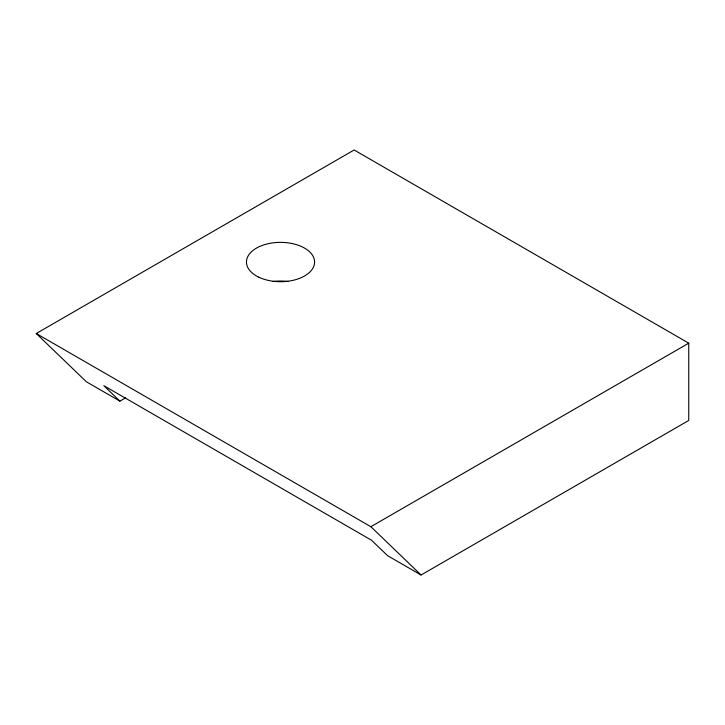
<?xml version="1.0" encoding="UTF-8"?>
<svg xmlns="http://www.w3.org/2000/svg" width="725" height="725" viewBox="0 0 725 725"><rect width="100%" height="100%" fill="white"/><g stroke="black" fill="none" stroke-linecap="round" stroke-linejoin="round"><path stroke-width="1.09" d="M119.906 401.142L86.438 381.821L36.25 333.518L354.135 149.993L688.75 343.179L688.75 420.455L421.062 575.007L387.594 555.685L371.535 540.234L103.838 385.682L119.906 401.142L125.642 397.826M36.25 333.518L370.865 526.713L688.75 343.179M370.865 526.713L421.062 575.007M272.917 281.508A34.075 19.675 0 0 1 288.378 281.536M258.798 277.195A34.075 19.675 0 0 0 314.115 265.323A34.075 19.675 0 0 0 268.649 243.6A34.075 19.675 0 0 0 258.798 277.195"/></g></svg>
